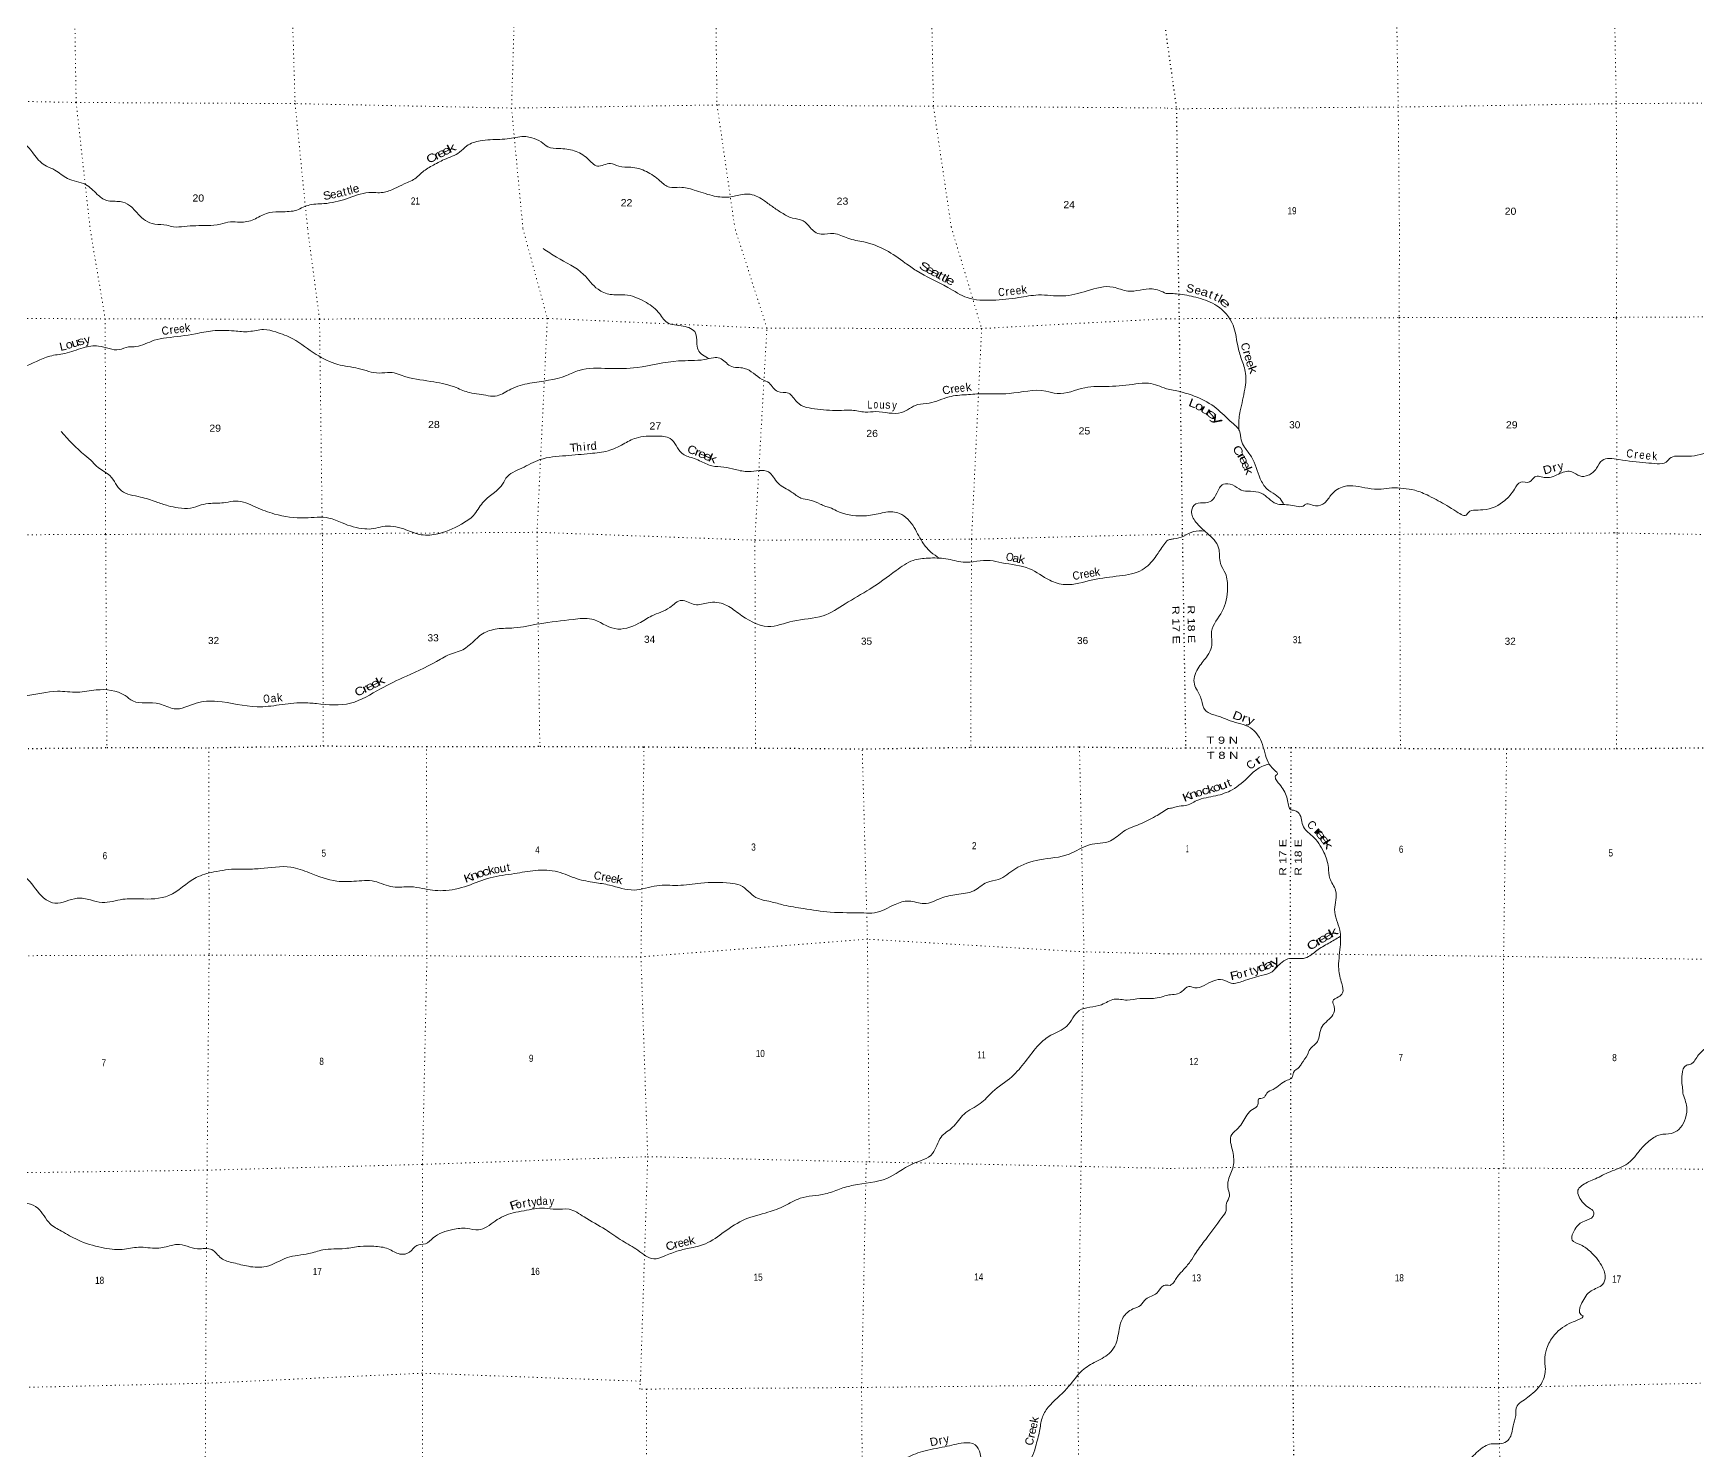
# Model space of a CAD drawing. Header units: feet. Extents: x -2 to 285336, y -549186 to -364975.
# Drawn here: x 67355 to 108175, y -487635 to -452875 of the extents above; entities that cross this region are included whole.
import ezdxf
from ezdxf.enums import TextEntityAlignment as Align

# ---------------------------------------------------------------- set-up
doc = ezdxf.new("R2010")
doc.units = ezdxf.units.FT
doc.header["$LTSCALE"] = 70
doc.linetypes.add('DOTTED', pattern=[1.5, 0.3, -1.2])
for name, color, linetype, lineweight in [('39', 7, 'Continuous', 13), ('41', 7, 'Continuous', 13), ('6', 7, 'DOTTED', 25), ('7', 7, 'DOTTED', 13)]:
    doc.layers.add(name, color=color, linetype=linetype, lineweight=lineweight)

msp = doc.modelspace()

# ---------------------------------------------------------------- linework, layer by layer
at = {"layer": '39'}
for points in [[(64420.2, -456009.07), (64808.65, -455926.45), (65239.39, -455781.44), (65716.43, -455610.25), (66116.99, -455427.01), (66499.37, -455479.23), (66825.4, -455497.26), (67143.35, -455595.79), (67529.63, -456030.39), (67678.53, -456130.97), (67885.79, -456229.53), (68193.65, -456434.73), (68636.37, -456583.54), (68922.08, -456824.96), (69151.46, -456973.83), (69487.55, -457003.93), (69712.93, -457094.43), (69924.18, -457307.7), (70107.28, -457466.64), (70332.66, -457555.13), (70630.51, -457581.21), (70793.52, -457621.42), (71059.18, -457611.29), (71626.73, -457589), (71944.73, -457556.72), (72190.29, -457500.3), (72419.72, -457510.31), (72761.88, -457441.79), (73075.89, -457292.78), (73379.8, -457250.44), (73774.28, -457222.16), (74094.32, -457095.29), (74480.75, -457052.93), (75032.23, -456934.04), (75583.73, -456780.95), (75931.91, -456778.84), (76213.7, -456682.17), (76453.23, -456569.41), (76747.12, -456416.38), (76875.96, -456299.62), (77133.63, -456126.48), (77431.54, -455973.45), (77809.97, -455790.21), (77985.11, -455639.23), (78317.23, -455510.34), (78562.77, -455486.13), (79033.72, -455453.8), (79434.24, -455409.42), (79583.16, -455439.57), (79806.53, -455538.12), (79975.54, -455658.83), (80245.22, -455701.02), (80621.55, -455755.26), (80951.55, -455950.39), (81188.98, -456131.45), (81511.01, -456068.98), (81712.25, -456135.34), (82010.1, -456159.41), (82390.44, -456265.97), (82724.46, -456495.31), (82955.85, -456650.21), (83213.46, -456652.16), (83561.62, -456718.48), (84006.35, -456855.21), (84382.69, -456895.36), (84698.69, -456838.93), (84889.89, -456818.75), (85260.15, -456965.57), (85483.5, -457126.51), (85712.88, -457279.4), (85970.45, -457406.12), (86234.08, -457472.46), (86334.68, -457552.94), (86409.01, -457639.66)], [(119767.18, -457493.27), (119549.5, -457709.52), (119303.24, -457895.8), (119026.2, -457957.63), (118877.82, -458024.78), (118720.63, -457941.22), (118561.93, -457954.15), (118373.24, -457999.42), (118144.17, -458008.72), (118046.24, -458117.8), (117906.24, -458253.25), (117686.21, -458457.48), (117564.37, -458606.89), (117347.92, -458726.68), (117093.63, -458915.01), (116892.92, -458966.37), (116577.49, -458988.21), (116266.72, -459134.65), (116106.16, -459179.75), (115935.53, -459218.89), (115815.07, -459243.67), (115503.32, -459197.15), (115166.33, -459325.64), (115002.06, -459431.07), (114729.05, -459494.88), (114607.33, -459666.41), (114477.15, -459757.58), (114377.8, -459981.24), (114211.88, -460157.03), (113883.02, -460303.57), (113597.62, -460301.12), (113431.16, -460370.38), (113310.74, -460403.21), (113242.03, -460329.21), (113095.45, -460356.15), (112957.02, -460403.14), (112861.18, -460528.3), (112718.48, -460527.07), (112547.76, -460548.11), (112415.64, -460651.36), (112275.26, -460712.43), (112173.7, -460897.92), (111934.74, -460937.42), (111778.84, -461107.13), (111473.9, -461215.34), (111365.98, -461334.53), (111147.4, -461430.21), (110982.28, -461368.81), (110787.3, -461361.84), (110607.21, -461517.61), (110491.31, -461648.9), (110370.88, -461679.71), (110196.17, -461706.81), (110080.1, -461805.94), (109931.66, -461861.03), (109915.49, -461843.03), (109590.35, -461931.25), (109400.29, -462103.16), (109182.34, -462321.44), (108999.98, -462426.97), (108829.51, -462498.26), (108752.1, -462689.64), (108735.03, -462888.73), (108643.31, -463033.96), (108442.87, -463139.59), (107866.62, -463249.3), (107485.04, -463303.67), (107401.08, -463392.57), (107182.2, -463429.96), (106906.75, -463407.36), (106239.1, -463328.62), (105831.22, -463348.96), (105693.51, -463540.68), (105487.39, -463714.68), (105280.47, -463731.9), (105091.02, -463628.42), (104805.83, -463666.17), (104446.61, -463770.66), (104179.23, -463756.06), (104053.23, -463877.35), (103836.19, -463880.56), (103680.32, -464056.29), (103446.57, -464330.95), (102903.1, -464563.09), (102521.74, -464661.68), (102514.04, -464676.11), (102264.22, -464608.82), (101812.66, -464339.96), (101578.9, -464216.62), (101234.54, -464081.83), (100671.48, -464018.6)], [(95139.57, -459255.62), (94793.34, -459141.66), (94200.92, -459199.07), (93838.88, -459100.5), (93202.41, -459190.3), (92598.23, -459316.1), (92005.47, -459293.12), (91521.58, -459357.99), (90882.97, -459419.66), (90261.93, -459358.65), (89784.72, -459105.94), (89011.53, -458696.04), (88739.52, -458508.56), (88264.06, -458193.55), (87722.78, -457991.43), (87332.66, -457903.06), (86986.61, -457784.31), (86677.29, -457800.02), (86520.35, -457744.58), (86409.01, -457639.66)], [(83932.61, -460853.51), (83657.7, -460637.73), (83626.78, -460452.99), (83597.69, -460226.05), (83295.62, -460054.81), (82901.49, -459968.48), (82683.43, -459712.39), (82342.81, -459452.93), (81865.98, -459288.65), (81506.32, -459278.5), (81204.44, -459153.49), (80851.32, -458787.58), (80188.57, -458365.03), (79862.22, -458155.74)], [(95132.08, -459255.23), (95480.23, -459273.32), (95922.85, -459365.35), (96382.05, -459555.79), (96780.41, -460036.01), (96885.26, -460497.74), (96971.35, -460828.93), (97079.59, -461168.03), (97067.74, -461604.28), (96955.88, -462135.55), (96917.52, -462497.58), (96925.83, -462609.93)], [(63427.39, -461785.98), (63791.65, -461836.46), (64372.19, -461821.32), (64805.5, -461672.31), (65100.02, -461481.83), (65427.64, -461518.28), (65961.15, -461308.44), (66611.21, -461104.02), (67107.21, -461051.14), (67761.05, -460792.43), (68124.4, -460726.19), (68579.87, -460589.12), (68955.37, -460544.93), (69466.03, -460632.65), (69686.74, -460567.17), (69873.54, -460558.14), (70320.89, -460403.03), (70619.99, -460345.16), (71330.76, -460244.93), (71750.33, -460172.36), (72280.73, -460175.57), (72644.42, -460189.72), (73003.82, -460139.58), (73305.43, -460200.28), (73720, -460370.92), (74292.16, -460749.73), (74821.58, -460996.13), (75326.25, -461093.94), (75837.02, -461207.79), (76108.17, -461192.29), (76494.34, -461296.75), (77179.95, -461423.75), (77727, -461565.55), (78048.96, -461686.43), (78286.17, -461721.35), (78732.35, -461765.21), (79069.17, -461600.63), (79530.65, -461459.51), (80429.87, -461267.83), (80740.74, -461141.58), (81467.8, -461095.51), (82164.83, -461071.72), (83180.7, -460909.56), (83807.37, -460876.09), (84038.22, -460832.66), (84190.95, -460841.9), (84448.91, -461033.47), (84792.7, -461091.93), (85231.81, -461362.93), (85398.93, -461450.47), (85610.77, -461662.38), (85874.11, -461699.17), (86085.99, -461921.13), (86584.95, -462093.33), (87179.75, -462124.33), (87428.85, -462118.99), (87754.5, -462165.5), (88021.65, -462154.03), (88650.56, -462174.81), (89039.49, -461981.82), (89328.63, -461944.11), (89814.16, -461790.8), (90237.84, -461738.31), (90653.6, -461714), (91290.44, -461708.61), (92190.22, -461649.57), (92463.71, -461710.42), (93144.15, -461566.13), (93744.71, -461534.8), (94391.36, -461475.1), (94708.72, -461459.35), (95143.27, -461595.72)], [(95143.27, -461595.72), (95482.33, -461665.28), (95876.88, -461789.74), (96368.7, -462072.46), (96752.34, -462422.1), (96938.28, -462628.12), (96981.61, -462848.98), (97062.89, -463023.41), (97230.93, -463265.7), (97446.67, -463799.19), (97610.72, -464045.52), (97814.41, -464185.1), (97961.83, -464322.99), (98017.08, -464429.63)], [(68036.07, -462641.95), (68615.11, -463221.7), (68808.68, -463387.48), (68943.85, -463521.42), (69234, -463722.86), (69516.84, -464095.17), (69985.58, -464247.44), (70365.78, -464366), (70661.51, -464460.9), (70910.84, -464511.83), (71214.24, -464520.27), (71475.08, -464442.52), (71705.95, -464403.11), (72067.49, -464383.1), (72318.46, -464345.59), (72815.32, -464495.7), (73272.07, -464664.1), (74019.82, -464758.61), (74604.47, -464763.55), (74928.42, -464882.41), (75483.52, -465028.19), (75698.47, -465023.03), (75921.25, -464971.6), (76441.84, -465031.14), (76818.08, -465163.8), (77231.92, -465159.59), (77853.67, -464913.11), (78148.1, -464700.53), (78373.8, -464389.83), (78876.03, -463910.85), (78947.84, -463787.88), (79332.52, -463540.65), (79781.66, -463331.26), (80414.08, -463233.44), (81016.56, -463180), (81450.22, -463113.39), (81823.21, -462950.63), (82137.99, -462800.24), (82642.06, -462755.36), (82973.79, -462813.89), (83262.61, -463174.11), (83520.25, -463289.31), (83695.32, -463356.71), (83993.18, -463481.75), (84290.65, -463514.33), (84570.15, -463573.14), (84893.81, -463623.68), (85384.05, -463633.13), (85620.27, -463907.22), (85952.67, -464124.51), (86182.33, -464274.03), (86399.51, -464323.12), (86655.08, -464422.25), (86763.76, -464467.89), (86884.46, -464505.44), (87051.54, -464584.94), (87692.95, -464712.17), (88076.45, -464659.89), (88267.13, -464618.69), (88598.75, -464649.08), (88957.82, -464994.86), (89188.55, -465397.6), (89370.2, -465597.61), (89575.85, -465750.34)], [(100671.48, -464018.6), (100408.38, -464054.23), (100082.68, -464031.9), (99501.64, -463988.87), (99193.13, -464185.55), (99027.35, -464389.48), (98798.61, -464463.1), (98535.21, -464440.43), (98531.22, -464444.47), (98187.54, -464444.36), (97839.67, -464410.09), (97468.57, -464152.84), (97205.06, -464108.06), (96979.81, -464077.14), (96762.11, -463951.71), (96540.95, -463934.83), (96379.29, -464156.83), (96247.56, -464338.46), (96101.1, -464387.51), (95868.09, -464412.92), (95762.48, -464592.39), (95866.35, -464861.17), (96143.07, -465133.01), (96424.26, -465493.27), (96472.44, -465878.94), (96590.25, -466123.52), (96644.34, -466485.03), (96512.56, -467050.58), (96253.79, -467544.47), (96249.71, -467926.41), (96152.29, -468135.99), (95942.69, -468416.54), (95821.99, -468791.08), (95881.11, -468955.58), (96005.04, -469218.21), (96102.84, -469478.98), (96197.64, -469546.8), (96487.55, -469645.71), (96707.07, -469734.95), (97208.39, -469909.07), (97473.4, -470249.32), (97640.75, -470750.92), (97790.42, -470937.03), (97861.34, -471051.21), (97817.3, -471085.62), (97823.69, -471155.94), (97953.22, -471334.12), (98109.58, -471650.85), (98140.52, -471807.46), (98181.22, -471905.73), (98287.88, -471933.29), (98421.07, -472041.09), (98466.11, -472203.66), (98533.33, -472380.18), (98719.13, -472558.05), (99008.6, -472964.49), (99116.97, -473329.73), (99150.49, -473598.89), (99294.7, -473897.6), (99297.89, -474128.73), (99270.95, -474364.06), (99394.09, -474867.91), (99408.25, -475281.9), (99370.82, -475826.83), (99446.98, -476180.18), (99464.22, -476409.24), (99364.23, -476506.27), (99228.11, -476613.55), (99258.9, -476742.03), (99229.79, -476945.2), (98963.94, -477230.09), (98900.67, -477435.46), (98849.24, -477598.56), (98665.32, -477792.54), (98603.69, -477923.53), (98460.09, -478141.41), (98400.24, -478228.17), (98264.24, -478359.58), (98224.71, -478490.45), (98108.44, -478549.38), (97936.13, -478654.85), (97761.89, -478774.41), (97607.61, -478867.72), (97521.78, -478984.78), (97407.36, -479011.54), (97389.99, -479152.34), (97257.91, -479263.62), (97119.95, -479405.08), (96906.52, -479723.85), (96748.55, -479881.5), (96776.8, -480299.44)], [(63444.64, -467756.14), (63793.88, -468064.65), (63933.51, -468301.06), (64186.93, -468368.04), (64570.79, -468402.18), (64768.23, -468533.78), (65071.61, -468538.2), (65268.69, -468585.38), (65528.02, -468624.2), (65796.04, -468819.73), (66065.81, -468950.95), (66628.96, -469100.7), (67173.49, -469121.92), (67950.5, -469009.28), (68434.78, -469032.83), (68898.63, -468978.12), (69606.39, -469117.05), (69795.78, -469246.68), (70449.02, -469319.58), (70807.14, -469442.29), (71348.98, -469302.75), (71861.1, -469259.84), (72846.07, -469391.27), (73386.3, -469346.2), (73962.65, -469290.89), (74304.29, -469315.2), (75135.98, -469304.76), (75869.78, -468951.17), (76505.31, -468638.3), (77345.33, -468223.85), (77519.71, -468128.47), (77888.79, -467991.85), (78371.32, -467603.42), (78732.42, -467480.92), (79142.17, -467458.65), (79774.57, -467354.81), (80591.79, -467249.98), (81049.81, -467241.52), (81615.33, -467475.67), (82203.41, -467343.93), (82526.1, -467163.35), (82963.19, -466956.03), (83253.76, -466781.65), (83577.64, -466884.44), (83904.92, -466838.49), (84323, -466888.52), (84651.37, -467099.81), (85369.95, -467423.59), (85986.16, -467291.69), (86722.91, -467159.16), (87268.12, -466866.86), (87869.3, -466505.94), (88514.27, -466050.32), (88935.11, -465800.89), (89300.52, -465746.7), (89738.55, -465762.46), (90158.77, -465842.63), (90823.6, -465806.95), (91105.09, -465859.72), (91786.76, -466004.82), (92282.18, -466289.58), (92658.3, -466394.1), (93340.88, -466277.94), (93995.41, -466182.01), (94553.28, -466032.34), (94871.42, -465727.18), (95053.09, -465454.9), (95157.22, -465318.43)], [(96090.37, -465081.17), (95811.26, -465094.64), (95568.64, -465206.53), (95327.8, -465272.18), (95247.49, -465286.69), (95157.22, -465318.43)], [(126895.49, -468620.48), (126711.59, -468638.94), (126592.74, -468583.32), (126436.18, -468624.38), (126296.3, -468781.93), (126019.31, -468853.81), (125754.74, -468995.98), (125594.15, -469033.04), (125502.07, -469105.91), (125299.35, -469159.29), (124883.34, -469161.58), (124624.83, -469309.74), (124466.89, -469475.44), (124272.36, -469556.91), (124007.33, -469608.62), (123706.78, -469789.17), (123729.28, -469865.43), (123778.08, -469977.73), (123708.03, -470034.39), (123512.92, -470003.31), (123303.8, -469984.36), (123147.78, -470129.95), (123130.21, -470232.56), (122948.34, -470432.55), (122729.83, -470542.3), (122342.52, -470657), (122148.06, -470752.54), (121995.99, -470884.03), (121970.42, -470994.73), (121967.25, -471161.58), (121837.16, -471268.83), (121711.4, -471438.37), (121758.57, -471625.05), (121878.27, -471845.49), (121891.16, -472008.24), (121718.84, -472111.7), (121451.55, -472113.17), (121095.89, -472127.19), (120887.22, -472158.91), (120423.98, -472398.23), (120244.75, -472326.86), (120042.9, -472155.11), (119791.65, -472150.46), (119551.76, -472403.04), (119348.54, -472751.9), (119387.28, -472862.24), (119384, -473006.98), (119201.45, -473074.32), (119048.23, -472980.69), (118779.87, -472771.11), (118507.55, -472575.63), (118204.19, -472597.4), (117804.69, -472686.04), (117536.67, -472940.78), (117318.13, -473440.48), (117021.8, -473659.2), (116606.37, -473778.07), (116030.3, -473921.95), (115674.02, -474211.35), (115428.21, -474484.07), (115173.99, -474686.47), (114764.82, -474849.53), (114508.6, -475051.95), (114335.62, -475420.74), (114296.65, -475662.17), (114317.95, -475899.24), (114248.38, -476050.37), (113999.65, -476146.22), (113695.99, -476109.7), (113359.85, -476011.05), (113081.95, -475902.03), (112775.97, -475805.22), (112442.41, -475817.11), (111799.83, -475925.17), (111115.41, -476105.83), (110477.45, -476332.46), (109809.69, -476627.6), (109583.62, -476831.86), (109389.22, -476939.47), (109297.32, -477048.52), (109100.57, -477089.8), (108894.24, -477223.6), (108673.79, -477345.42), (108541.88, -477490.87), (108394.34, -477724.85), (108192.4, -477930.99), (108002.61, -478155.15), (107898.25, -478183.87), (107790.86, -478407.58), (107802.67, -478755.25), (107817.47, -478899.9)], [(97668.32, -470791.72), (97388.33, -470911.1), (97172.22, -471097.22), (96759.87, -471425.12), (96354.65, -471574.09), (95886.98, -471693.25), (95610.24, -471813.37), (95407.36, -471834.59), (95299, -471869.35), (95184.83, -471886.61)], [(64954.78, -471314.27), (65073, -471715.59), (65311.46, -472045.94), (65653.7, -472689.25), (66097.08, -473020.51), (66777.42, -473324.39), (67267.09, -473675.51), (67666.77, -474123.57), (67886.1, -474206.82), (68430.04, -474087.37), (68755.68, -474129.85), (69043.22, -474190.63), (69553.19, -474113.56), (69977.05, -474103.27), (70679.85, -474021.16), (71351, -473579.48), (71780.35, -473442.54), (72366.68, -473371.1), (72539.46, -473372.19), (72921.12, -473360.12), (73670.33, -473323.99), (74128.98, -473464.25), (74802.85, -473667.67), (75214.72, -473671.52), (75727.02, -473672.82), (76175.61, -473811.12), (76609.53, -473804.8), (76897, -473847.49), (77399.48, -473901.09), (78003.68, -473779.31), (78561.36, -473585.42), (79155.59, -473481.78), (79669.58, -473406.71), (80218.18, -473439.97), (80693.03, -473610.29), (81121.33, -473700.46), (81485.23, -473764.85), (82090.46, -473886.24), (82650.52, -473778.77), (83160.78, -473772.04), (83727.08, -473714.77), (84444.3, -473716.99), (84691.63, -473767.93), (85078.62, -474067.34), (85438.67, -474169.94), (85756.44, -474252.66), (86242.99, -474338.51), (86900.31, -474427.47), (87726.1, -474447.2), (87987.25, -474443.81), (88490.64, -474238.15), (88825.8, -474155.98), (89201.75, -474218.3), (89617.05, -474085.46), (90004.41, -473994.98), (90417.88, -473904.35), (90742.48, -473699.65), (91025.43, -473623.78), (91430.17, -473370.42), (92033.93, -473144.13), (92762.61, -473003.6), (93257.88, -472777.89), (93773.78, -472680.7), (94100.25, -472443.82), (94483.25, -472272.97), (94878.2, -472077.94), (95184.83, -471886.61)], [(99402.95, -475028.66), (99124.41, -475191), (98831.89, -475369.5), (98555.46, -475549.92), (98123.49, -475576.42), (97941.15, -475685.97), (97735.17, -475888.11), (97468.35, -475982.04), (97028.9, -476119.14), (96735.73, -476168.99), (96528.3, -476085.71), (96305.35, -476113.07), (96072.78, -476224.91), (95841.96, -476284.47), (95691.06, -476251.13), (95524.88, -476376.67), (95382.5, -476437.76), (95202.47, -476454.4)], [(95202.47, -476454.4), (94824.76, -476543.88), (94495.3, -476547.64), (94180.05, -476585.48), (93866.55, -476563.03), (93555.72, -476697.32), (93003.86, -476842.94), (92702.1, -477222.38), (92313.3, -477445.51), (92022.96, -477674.16), (91687.19, -478087.93), (91355.29, -478463.51), (90876.72, -478837.85), (90580.59, -479122.8), (90181.88, -479378.14), (89901.99, -479703.2), (89617.73, -479943.86), (89410.49, -480344.9), (88909.33, -480604.81), (88290.04, -480957.79), (87467.06, -481124.95), (87127.93, -481219.2), (86776.86, -481339.64), (86158.54, -481445.41), (85779.62, -481630.31), (85372.46, -481789.23), (84814.68, -481961.01), (84301.68, -482269.22), (83836.82, -482561.09), (83439.51, -482671.72), (83134.45, -482745.69), (82823.57, -482867.92), (82570.7, -482929.56), (82184.08, -482720.59), (81801.38, -482487.48), (81386.36, -482212.34), (80862.71, -481901.59), (80494.27, -481714.63), (80174.83, -481714.32), (79895.46, -481685.66), (79391.47, -481750.63), (79120.47, -481800.31), (78681.35, -482003.61), (78272.42, -482218.81), (77993.02, -482182.11), (77641.58, -482214.12), (77164.27, -482411.6), (76970.03, -482561.35), (76757.25, -482602.68), (76585.15, -482764.37), (76348.29, -482811.85), (76060.47, -482686.76), (75706.62, -482622.32), (75371.13, -482626.11), (75001.68, -482676.31), (74455.38, -482711.36), (74110.21, -482801.62), (73586.27, -482898.86), (73064.86, -483118.68), (72630.89, -483112.94), (72264.89, -483028.47), (71959.03, -482911.52), (71735.15, -482703.69), (71385.49, -482681.43), (70880.78, -482577.59), (70742.27, -482602.44), (70390.97, -482668.62), (69938.84, -482644.89), (69537.26, -482697.27), (69036.84, -482653.7), (68445.39, -482465.91), (68044.69, -482250.99), (67766.68, -482069.57), (67463.71, -481687.32), (67224.14, -481570.02), (66729.97, -481580.68), (66215.02, -481428.66), (65903.05, -481293.65), (65625.71, -481271.01), (65159.38, -481213.19), (64541.38, -481397.35), (64027.47, -481490.51), (63967.12, -481470.74)], [(107817.47, -478899.9), (107907.73, -479259.2), (107852.92, -479546.94), (107713.29, -479754.75), (107524.86, -479852.27), (107257.73, -479885.9), (107009.19, -480017.92), (106757.22, -480266.55), (106585.46, -480480.56), (106381.29, -480642.49), (105978.2, -480815.57), (105621.34, -480988.39), (105326.65, -481136.75), (105236.79, -481249.81), (105263.72, -481408.45), (105377.08, -481568.63), (105510.29, -481680.46), (105621.33, -481778.34), (105607.81, -481886.96), (105395.36, -482002.71), (105163.27, -482207), (105098.27, -482468.67), (105305.9, -482590.14), (105543.88, -482753.65), (105814.89, -483087.84), (105906.77, -483370.75), (105841.38, -483556.03), (105558.82, -483716.39), (105335.21, -484009.08), (105273.83, -484190.32), (105310.54, -484296.65), (105363.01, -484338.57), (105278.95, -484407.38), (105076.38, -484490.91), (104663.9, -484792.68), (104492.5, -485077.04), (104423.53, -485346.77), (104439.09, -485640.15), (104362.28, -485950.13), (104044.48, -486295.6), (103886.3, -486413.05), (103746.24, -486534.43), (103711.29, -486775.83), (103648.24, -487025.42), (103547.38, -487347.59), (103401.19, -487450.91), (103065.69, -487476.88), (102911.31, -487552.1), (102713.19, -487718.02), (102453.38, -488006.89), (102385.82, -488158.01), (102383.08, -488409.29), (102281.89, -488667.13), (102298.61, -488793.67), (102202.74, -488912.8), (102102.28, -488917.37), (101966, -488994.5), (101517.3, -489288.43), (101353.61, -489506.42), (101236.76, -489846.77), (101087.33, -490102.87), (100826.89, -490267.12), (100395.23, -490353.92), (100191.64, -490632.43), (100126.84, -490932.29), (100026.03, -491264.5), (99884.85, -491562.77), (99720.76, -491702.37), (99464.75, -491946.99), (99083.79, -492123.97), (98935.92, -492293.63), (98809.4, -492708.4), (98712.19, -492958.18), (98561.78, -493021.32), (98284.22, -492980.64), (98153.81, -493023.57), (98115.18, -493333.33), (97991.46, -493506.88), (97786.91, -493594.44), (97396.61, -493912.17), (97057.25, -494366.3), (96831.56, -494644.93), (96570.7, -494724.76), (96215.76, -494881.5), (96057.84, -495049.2), (95930.67, -495335.33), (95677.31, -495706.58), (95559.64, -495886.12), (95397.93, -496098.07), (95342.25, -496214.96), (95285.66, -496344.42)], [(96776.8, -480299.44), (96784.68, -480663.22), (96663.78, -480997.55), (96662.93, -481226.71), (96689.9, -481391.38), (96620.45, -481568.65), (96607.28, -481745.61), (96507.66, -481917.01), (96110.43, -482451.87), (95870.91, -482776.81), (95729.33, -482996.68), (95549.55, -483212.75), (95385.76, -483412.65), (95319.97, -483517.53), (95233.16, -483580.13)], [(86417.73, -488576.62), (86709.21, -488617.28), (87213.71, -488674.9), (87625.03, -488550.12), (87952.18, -488474.02), (88132.68, -488400.71), (88300.76, -488241.05), (88434.59, -488057.45), (88737, -487832.77), (89160.14, -487653.66), (89710.12, -487538.2), (90175.82, -487445.29), (90453.24, -487488.03), (90576.72, -487706.44), (90666.89, -488126), (90850.58, -488332.03), (91109.8, -488346.73), (91272.19, -488265.48), (91442.13, -488069.63), (91832.75, -487802.27), (91934.11, -487542.48), (92034.92, -487152.05), (92093.87, -486840.23), (92245.42, -486570.12), (92703.55, -486113.48), (93043.35, -485703.7), (93373.85, -485470.83), (93740.57, -485251.83), (93878.43, -485072.23), (93985.17, -484659.66), (94084.37, -484363.71), (94322.58, -484159.46), (94511.06, -484072.04), (94642.99, -483916.59), (94909.58, -483770.47), (95083.42, -483584.97), (95148.02, -483578.51), (95233.16, -483580.13)]]:
    msp.add_spline(points, degree=3, dxfattribs=at)
at = {"layer": '6'}
for points in [[(95105.46, -452694.18), (95391.59, -454726.09), (95417.32, -457606.79)], [(95417.32, -457606.79), (95455.13, -459870.45), (95534.32, -465174.56), (95617.14, -470402.27)], [(63452.14, -470396.12), (63846.06, -470425.82), (66280.98, -470424.96), (69159.76, -470393.6), (71658.97, -470394.41), (74467.38, -470351.36), (76998.81, -470368.08), (79777.24, -470361.37), (82332.75, -470373.93), (85071.15, -470401.61), (87684.97, -470423.91), (90344.74, -470385.68), (93012.66, -470375.54), (95178.53, -470402.96)], [(95178.53, -470402.96), (95617.14, -470402.27), (98197.65, -470392.07), (100882.81, -470409.43), (103489.58, -470425.22), (106186.67, -470418.39), (108702.79, -470392.47), (111508.49, -470401.12), (114026.76, -470403.33), (116858.31, -470357.57), (119259.93, -470342.33), (122248.3, -470307.77), (124519.36, -470309.32), (126904.64, -470287.77)], [(98197.65, -470392.07), (98175.09, -475447.49), (98197.59, -480669.5), (98246.98, -486042.12), (98279.06, -490176.98)]]:
    msp.add_lwpolyline(points, dxfattribs=at)
at = {"layer": '7'}
for points in [[(68282.06, -438316.14), (68302.32, -444104.09), (68322.73, -449405.02), (68405.58, -454571.09), (68752.57, -457701.69)], [(73593.26, -438324.8), (73589.37, -444088.61), (73619.85, -449383.5), (73775.13, -454599.87), (74083.89, -457685.18)], [(78882.31, -438351.59), (78886.47, -444107.35), (78931.04, -449392.17), (79159.57, -452183.45), (79084.28, -454709.16), (79363.08, -457667.6)], [(83966.09, -438342.2), (83998.43, -444108.02), (84053.06, -449390.82), (84123.81, -454633.38), (84560.56, -457649.12)], [(89868.24, -457629.04), (89430.97, -454662.17), (89330.05, -449369.31), (89281.46, -444080.47), (89224.98, -438280.45)], [(100736.11, -449272.55), (100830.33, -454683.43), (100858.95, -457583.56)], [(106076.88, -449283.28), (106178.04, -454599.59), (106194.35, -457559.61)], [(95113.76, -454707.53), (89430.97, -454662.17), (84123.81, -454633.38), (79084.28, -454709.16), (73775.13, -454599.87), (68405.58, -454571.09), (63875.29, -454485.75), (63408.34, -454474.09)], [(126817.54, -454458.57), (126575.21, -454464.18), (122097.52, -454444.01), (116717.36, -454506.1), (111429.78, -454569.14), (106178.04, -454599.59), (100830.33, -454683.43), (95391.59, -454726.09), (95113.76, -454707.53)], [(100858.95, -457583.56), (100855.3, -459848.73), (100866.21, -465163.27), (100882.81, -470409.43)], [(106186.67, -470418.39), (106198.01, -465131.87), (106179.18, -459841.5), (106194.35, -457559.61)], [(68752.57, -457701.69), (69119.31, -459880.84), (69129.6, -465164.4), (69159.76, -470393.6)], [(74467.38, -470351.36), (74443.37, -465148.26), (74374.89, -459883.09), (74083.89, -457685.18)], [(79363.08, -457667.6), (79961.88, -459867.51), (79708.83, -465112.28), (79777.24, -470361.37)], [(85071.15, -470401.61), (85051.6, -465305), (85347.04, -460108.24), (84560.56, -457649.12)], [(89868.24, -457629.04), (90612.69, -460114.46), (90365.34, -465282.83), (90344.74, -470385.68)], [(95135.09, -459876.23), (90612.69, -460114.46), (85347.04, -460108.24), (79961.88, -459867.51), (74374.89, -459883.09), (69119.31, -459880.84), (63865.58, -459842.4), (63423.02, -459812.03)], [(95135.09, -459876.23), (95455.15, -459874.47), (100855.3, -459848.73), (106179.18, -459841.5), (111462.78, -459816.4), (116758.48, -459801.29), (122100.34, -459771.85), (126579.82, -459708.97), (126846.42, -459706.85)], [(63437.67, -465136.29), (63854.03, -465186.37), (69129.6, -465164.4), (74443.37, -465148.26), (79708.83, -465112.28), (85051.6, -465305), (90365.34, -465282.83), (95106.1, -465163.21)], [(126875.37, -464967.97), (122251.42, -464985.11), (116805.35, -465073.42), (111504.28, -465219.21), (106123.71, -465129.08), (100866.21, -465163.27), (95534.32, -465174.56), (95156.94, -465172.74)], [(71658.97, -470394.41), (71666.42, -475479.02), (71616.41, -480754.87), (71580.25, -485980.4), (71561.08, -491420.88), (71591.64, -496746.54), (71692.53, -502073.84), (71659.72, -503391.09)], [(76946.06, -503374.09), (76967.76, -501973.49), (76945.46, -496702.05), (76901.03, -491422.68), (76904.8, -491364.38), (76897.26, -485781.35), (76899.51, -480614.28), (77008.47, -475500.91), (76998.81, -470368.08)], [(82332.75, -470373.93), (82258.11, -475525.31), (82423.48, -480424.19), (82245.87, -485929.82)], [(87854.38, -480552.13), (87813.2, -475091.87), (87684.97, -470423.91)], [(93012.66, -470375.54), (93122.32, -475401.33), (93050.15, -480663.22), (92974.4, -486027.64), (93014.8, -491303), (93003.17, -496626.88), (93049.78, -501948.44)], [(103489.58, -470425.22), (103412.14, -475587.39), (103415.23, -479531.2), (103417.18, -480705.06)], [(95199.35, -475449.89), (93122.32, -475401.33), (87813.2, -475091.87), (82258.11, -475525.31), (77008.47, -475500.91), (71666.42, -475479.02), (66278.34, -475499.58), (63466.07, -475461.28)], [(95199.35, -475449.89), (98175.09, -475447.49), (103414.93, -475513.09), (108666.79, -475587.85), (114004.38, -475494.93), (119174.99, -475384.02), (124517.03, -475390.77), (126932.78, -475402.72)], [(63480.78, -480808.33), (66260.7, -480829.51), (71616.41, -480754.87), (76899.51, -480614.28), (82423.48, -480424.19), (87782.07, -480554.52), (87854.38, -480552.13), (93050.15, -480663.22), (95221.08, -480713.02)], [(87742.25, -502012.78), (87727.64, -496658.9), (87709.2, -491349.25), (87668.84, -486083.93), (87782.07, -480554.52)], [(126961.81, -480677.61), (124489.71, -480695.46), (119278.46, -480720.16), (114014.8, -480712.99), (113978.63, -480713.19), (108690.98, -480730.27), (108618.63, -480730.67), (103417.18, -480705.06), (103294.62, -480713.78), (98197.59, -480669.5), (95221.08, -480713.02)], [(103294.62, -480713.78), (103291.75, -486084.67), (103374.4, -491278.21), (103403.36, -496584.61), (103440.43, -501905.03)], [(95243.07, -486039.9), (92974.4, -486027.64), (87668.84, -486083.93), (82397.37, -486123.96), (82230.62, -486122.84), (82245.87, -485929.82), (76897.06, -485735.13), (71580.25, -485980.4), (66260.91, -486103.08), (63495.33, -486098.33)], [(82397.37, -486123.96), (82397.47, -491371.41), (82417.96, -496691.09), (82432.44, -502012.82)], [(95243.07, -486039.9), (98246.98, -486042.12), (103291.75, -486084.67), (108657.3, -485972.69), (113942.83, -485931.5), (119224.57, -485938.57), (124542.44, -485933.39), (126990.75, -485938.11)]]:
    msp.add_lwpolyline(points, dxfattribs=at)

# ---------------------------------------------------------------- texts
at = {"layer": '41'}
for s, rotation, width, p in [('C', 27.536, 1.25, (77162.75, -456021.07)), ('r', 26.841, 1.55, (77291.38, -455955.67)), ('e', 26.841, 1.4, (77403.67, -455898.86)), ('e', 25.829, 1.35, (77523.74, -455838.07)), ('k', 25.844, 1.55, (77652.81, -455776.6)), ('S', 11.666, 1.1, (74580.28, -456948.25)), ('a', 12.666, 1.1, (74879.69, -456886.33)), ('e', 16.461, 1.1, (75293.34, -456776.87)), ('S', 332.028, 1.5, (89172.92, -458690.82)), ('e', 332.028, 1.4, (89310, -458763.97)), ('a', 332.028, 1.5, (89438.6, -458833.02)), ('t', 332.112, 1.35, (89551.92, -458894.66)), ('t', 332.112, 1.35, (89647.1, -458945.53)), ('l', 332.112, 1.15, (89710.35, -458983.55)), ('e', 332.112, 1.4, (89802.74, -459026.12)), ('C', 4.988, 0.8, (91105.78, -459319.91)), ('e', 6.043, 0.85, (91378.2, -459292.82)), ('e', 7.706, 0.9, (91528.93, -459276.27)), ('S', 347.79, 1.1, (95708.37, -459228.89)), ('e', 345.102, 1.05, (95892.44, -459273.81)), ('a', 340.749, 1.25, (96052.17, -459314.39)), ('t', 338.536, 1.15, (96202.13, -459368.99)), ('t', 333.951, 1.25, (96325.89, -459421.99)), ('l', 332.486, 1.15, (96418.02, -459473.27)), ('e', 319.841, 1.85, (96521.89, -459552.25)), ('o', 17.985, 1.15, (68260.93, -460600.87)), ('u', 16.269, 1.25, (68407.46, -460557.9)), ('s', 16.269, 1.3, (68546.12, -460515.63)), ('y', 13.505, 1.1, (68695.01, -460481.21)), ('C', 10.043, 0.9, (70606.88, -460266.24)), ('e', 8.059, 0.9, (70876.71, -460229.59)), ('e', 7.995, 0.9, (71011.22, -460211.22)), ('L', 12.882, 1.1, (68102.56, -460648.77)), ('r', 284.688, 1.2, (97033.74, -460729.73)), ('e', 288.1, 1.15, (97072.59, -460857.33)), ('e', 287.735, 1.15, (97113.53, -461006.31)), ('k', 289.584, 1.35, (97172.11, -461158.91)), ('r', 10.49, 1.1, (89908.33, -461696.86)), ('e', 8.49, 0.9, (90019.63, -461679.24)), ('e', 5.634, 0.85, (90149.48, -461666.64)), ('k', 8.929, 1.05, (90306.68, -461648.07)), ('L', 359.922, 0.8, (87874.79, -462081.79)), ('o', 358.877, 0.75, (88016.96, -462074.85)), ('u', 359.26, 0.9, (88167.24, -462079.52)), ('s', 359.26, 0.95, (88310.88, -462081.72)), ('y', 355.758, 0.85, (88468.23, -462092.13)), ('L', 339.495, 1.3, (95760.27, -462040.75)), ('o', 333.353, 1.35, (95911.9, -462109.92)), ('u', 328.833, 1.65, (96060.35, -462195.32)), ('s', 324.075, 1.95, (96203.29, -462293.56)), ('y', 317.554, 2.1, (96326.14, -462401.55)), ('T', 5.057, 1.1, (80606.84, -463135.58)), ('h', 5.08, 0.9, (80747.44, -463123.61)), ('C', 337.071, 1.15, (83473.24, -463182.56)), ('r', 338.963, 1.35, (83611.47, -463238)), ('e', 338.925, 1.25, (83726.7, -463283.73)), ('e', 336.602, 1.3, (83856.63, -463339.69)), ('k', 337.852, 1.45, (83981.02, -463393.54)), ('C', 297.052, 1.25, (96814.53, -463150.87)), ('r', 300.945, 1.7, (96906.96, -463288.96)), ('e', 296.818, 1.4, (96960.34, -463384.42)), ('C', 353.176, 0.85, (106496.87, -463277.36)), ('e', 353.372, 0.85, (106798.08, -463311.2)), ('e', 354.792, 0.85, (106953.69, -463329.4)), ('k', 359.021, 0.85, (107119.28, -463343.89)), ('e', 289.456, 1.2, (97008.16, -463496.84)), ('k', 290.865, 1.4, (97069.26, -463636.38)), ('D', 16.196, 1.15, (104519.3, -463666.24)), ('r', 16.241, 1.25, (104691.18, -463617.14)), ('O', 348.578, 0.9, (91285.8, -465816.23)), ('a', 348.578, 1.1, (91437.45, -465845.26)), ('k', 347.389, 1.15, (91575.39, -465875.54)), ('C', 10.242, 0.9, (92947.01, -466269.49)), ('r', 10.242, 1.05, (93083.83, -466243.25)), ('e', 9.769, 0.95, (93198.61, -466222.73)), ('e', 9.769, 0.95, (93334.69, -466200.42)), ('k', 8.327, 1.05, (93462.82, -466179.87)), ('C', 26.065, 1.25, (75399.3, -469095.95)), ('r', 26.065, 1.55, (75536.44, -469029.06)), ('e', 26.697, 1.4, (75649.38, -468972.42)), ('e', 26.697, 1.4, (75779.8, -468906.87)), ('k', 26.209, 1.55, (75905.73, -468844.31)), ('O', 4.502, 0.75, (73081.7, -469292.47)), ('a', 5.035, 0.95, (73252.01, -469278.43)), ('D', 337.824, 1.25, (96857.78, -469710.18)), ('r', 340.497, 1.35, (97030.86, -469759.89)), ('y', 338.869, 1.3, (97183.51, -469808.74)), ('r', 37.092, 1.9, (97455.87, -470771.35)), ('K', 21.694, 1.3, (95691.85, -471686.06)), ('n', 21.051, 1.35, (95833.89, -471625.29)), ('o', 17.364, 1.1, (95972.2, -471583.67)), ('c', 19.225, 1.35, (96125.4, -471535.55)), ('k', 17.567, 1.3, (96264.6, -471502.88)), ('o', 22.448, 1.25, (96409.7, -471453.63)), ('u', 21.254, 1.4, (96566.26, -471404.34)), ('t', 22.476, 1.15, (96715.68, -471344.59)), ('r', 314.181, 2.25, (98803.35, -472516.54)), ('e', 309.146, 1.8, (98860.1, -472594.66)), ('e', 307.931, 1.75, (98953.09, -472708.01)), ('k', 301.454, 1.75, (99020.98, -472812.51)), ('K', 18.979, 1.25, (78057.84, -473676.48)), ('n', 21.62, 1.35, (78205.97, -473618.75)), ('o', 21.62, 1.25, (78349.35, -473563.63)), ('c', 17.514, 1.3, (78477.35, -473524.93)), ('k', 13.462, 1.2, (78610.26, -473494.91)), ('o', 10.462, 0.95, (78739.17, -473471.8)), ('u', 9.326, 1.1, (78884.33, -473445.65)), ('C', 348.708, 0.95, (81177.52, -473630.12)), ('r', 349.931, 1.05, (81321.42, -473654.73)), ('e', 350, 0.95, (81440.4, -473675.71)), ('k', 348.338, 1.15, (81712.83, -473730.14)), ('C', 33.107, 1.4, (98778.55, -475306.62)), ('r', 33.157, 1.75, (98918.69, -475222.53)), ('e', 31.7, 1.55, (99022.71, -475155.38)), ('e', 31.085, 1.5, (99152.21, -475080.4)), ('k', 30.235, 1.7, (99281, -475006.18)), ('y', 30.948, 1.6, (97848.86, -475714.28)), ('F', 12.285, 1.35, (96834.85, -476075.83)), ('o', 10.243, 0.95, (96950.94, -476046.95)), ('r', 17.277, 1.25, (97116.5, -476006.85)), ('y', 17.583, 1.2, (97377.34, -475919.48)), ('d', 21.148, 1.4, (97525.46, -475865.33)), ('a', 26.638, 1.5, (97686.64, -475803.23)), ('F', 17.858, 1.5, (79186.58, -481699.95)), ('r', 10.96, 1.1, (79414.58, -481662.88)), ('y', 7.587, 0.95, (79645.2, -481630.64)), ('a', 1.657, 0.85, (79908.22, -481606.95)), ('y', 356.48, 0.85, (80064.52, -481614.76)), ('C', 22.697, 1.15, (83014.85, -482701.89)), ('k', 12.616, 1.15, (83524.77, -482572.05)), ('r', 16.862, 1.25, (83143.08, -482663.18)), ('k', 78.989, 1.1, (92002.06, -486893.21)), ('e', 79.601, 0.95, (91975.32, -487033.64)), ('D', 11.683, 1.05, (89464.59, -487507.29)), ('r', 11.683, 1.1, (89623.04, -487475.69)), ('r', 75.975, 1.15, (91916.86, -487290.24)), ('e', 75.975, 1.05, (91941.89, -487170.66))]:
    msp.add_text(s, height=200, rotation=rotation, dxfattribs=dict(at, width=width)).set_placement(p, align=Align.CENTER)
for s, rotation, p in [('e', 11.666, (74729.74, -456920.15)), ('t', 12.666, (75009.74, -456855.96)), ('t', 14.594, (75113.18, -456828.59)), ('l', 14.594, (75181.1, -456810.26)), ('r', 6.043, (91249.24, -459307.71)), ('k', 7.706, (91668.65, -459257.36)), ('k', 7.995, (71150.85, -460191.6)), ('r', 8.059, (70752.56, -460244.39)), ('C', 284.454, (96988.87, -460583.59)), ('C', 13.01, (89767.26, -461721.02)), ('i', 5.08, (80879.25, -463112.85)), ('d', 5.595, (81106.46, -463090.8)), ('r', 5.08, (80981.83, -463103.73)), ('r', 353.372, (106653.59, -463297.4)), ('y', 11.36, (104830.49, -463578.63)), ('k', 5.712, (73408.43, -469263.58)), ('C', 44.477, (97283.87, -470880.86)), ('C', 313.999, (98639.96, -472359.78)), ('t', 9.326, (79020.02, -473422.97)), ('e', 348.338, (81579.07, -473703.79)), ('t', 17.071, (97248.56, -475962.84)), ('o', 12.131, (79275.78, -481685.13)), ('t', 8.96, (79529.89, -481643.62)), ('d', 4.541, (79768.87, -481612.9)), ('e', 13.398, (83253.11, -482635.42)), ('e', 13.398, (83389.67, -482602.78)), ('y', 11.439, (89762.27, -487446.02)), ('C', 75.07, (91880.73, -487432.14))]:
    msp.add_text(s, height=200, rotation=rotation, dxfattribs=at).set_placement(p, align=Align.CENTER)
at = {"layer": '6'}
for s, rotation, width, p in [('R 17 E', 270.908, 1.3, (95286.9, -466917.46)), ('R 18 E', 270.908, 1.3, (95661.74, -466904.52)), ('T 9 N', 0.226, 1.35, (96129.13, -470300.25)), ('T 8 N', 0.226, 1.35, (96137.45, -470671.74)), ('R 17 E', 89.744, 1.25, (98086.18, -473535.68)), ('R 18 E', 89.744, 1.25, (98461.11, -473534.02))]:
    msp.add_text(s, height=175, rotation=rotation, dxfattribs=dict(at, width=width)).set_placement(p)
at = {"layer": '7'}
for s, width, p in [('20', 1.1, (71258.49, -457002.95)), ('21', 0.85, (76615.25, -457075.46)), ('22', 1.1, (81761.12, -457117.86)), ('23', 1.1, (87057.01, -457078.94)), ('24', 1.1, (92617.05, -457164.19)), ('19', 0.85, (98114.98, -457314.68)), ('20', 1.1, (103440.68, -457326.42)), ('29', 1.1, (71672.22, -462646.68)), ('28', 1.1, (77036.73, -462556.48)), ('27', 1.1, (82467.02, -462592.19)), ('30', 1.05, (98155.58, -462563.04)), ('29', 1.1, (103471.9, -462564.77)), ('26', 1.1, (87784.66, -462775.72)), ('25', 1.1, (92991.3, -462713.25)), ('32', 1.05, (71639.25, -467853.26)), ('33', 1.05, (77024.4, -467787.46)), ('34', 1.05, (82333.6, -467824.38)), ('35', 1.05, (87653.32, -467870.11)), ('36', 1.05, (92952.01, -467854.44)), ('31', 0.85, (98245.06, -467831.79)), ('32', 1.05, (103439.83, -467871.66)), ('6', 0.85, (69055.87, -473129.98)), ('5', 0.85, (74423.57, -473068.5)), ('4', 0.85, (79664.27, -472988.41)), ('3', 0.85, (84962.94, -472919.21)), ('2', 0.85, (90377.81, -472884.87)), ('1', 0.4, (95626.99, -472959.31)), ('6', 0.85, (100846.47, -472973.6)), ('5', 0.85, (105987.06, -473062.72)), ('8', 0.85, (74370.73, -478173.42)), ('9', 0.85, (79509.63, -478100.2)), ('10', 0.85, (85074.43, -477980.69)), ('11', 0.65, (90511.58, -478013.93)), ('12', 0.85, (95706.52, -478177.32)), ('7', 0.85, (100835.44, -478080.93)), ('8', 0.85, (106078.87, -478081.33)), ('7', 0.85, (69028.03, -478210.1)), ('17', 0.85, (74209.18, -483327.62)), ('16', 0.85, (79555.79, -483324.4)), ('15', 0.85, (85021.97, -483465.54)), ('14', 0.85, (90430.45, -483460.96)), ('13', 0.85, (95772.96, -483483.12)), ('18', 0.85, (100746.58, -483481.03)), ('18', 0.85, (68870.68, -483545.52)), ('17', 0.85, (106077.74, -483513.43))]:
    msp.add_text(s, height=175, dxfattribs=dict(at, width=width)).set_placement(p)

doc.saveas('drawing.dxf')
